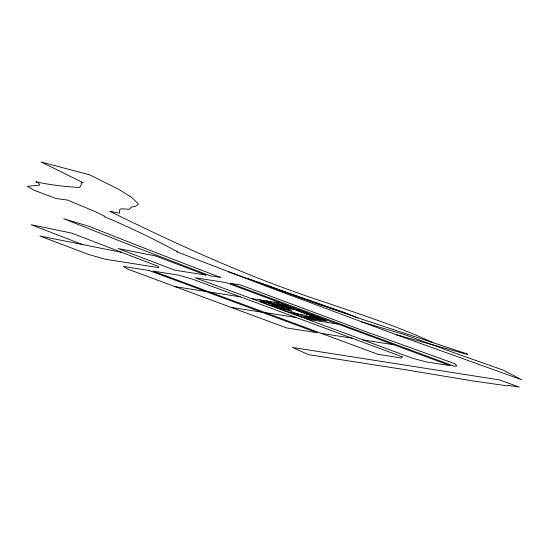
<?xml version="1.0" encoding="UTF-8"?>
<svg xmlns="http://www.w3.org/2000/svg" width="549" height="549" viewBox="0 0 549 549"><rect width="100%" height="100%" fill="white"/><g stroke="black" fill="none" stroke-linecap="round" stroke-linejoin="round"><path stroke-width="0.82" d="M209.498 291.999L240.29 296.831M251.222 298.519L281.843 303.322L226.051 282.625L195.108 277.746L412.738 358.319L425.962 361.846L450.393 365.682L337.916 324.068L307.22 319.25M175.117 286.667L205.697 291.464M265.682 302.149L272.517 303.22M280.717 304.51L287.552 305.58M272.071 304.51L278.906 305.587M287.106 306.87L293.941 307.948M271.714 305.752L277.863 306.719M278.46 306.877L285.295 307.948M300.337 310.309L288.795 308.435L277.41 304.221M278.418 308.229L291.684 310.315L266.121 300.859M299.891 311.599L306.726 312.676M306.28 313.966L313.115 315.037M291.203 312.964L304.469 315.044L317.253 319.772L310.418 318.701L297.633 313.973M312.669 316.334L319.504 317.404M292.164 313.321L298.313 314.282M315.394 316.965L309.245 315.998L320.637 320.211M304.022 316.334L310.858 317.411M325.9 319.765L319.065 318.695L274.328 302.142M265.332 312.656L296.083 317.48M230.957 307.337L261.599 312.148M321.234 333.332L351.957 338.157M363.088 339.934L393.866 344.772M121.26 252.272L39.981 236.043L88.293 254.386L105.422 259.265L158.867 267.658L158.242 266.375L71.645 233.105L31.204 224.719L82.233 244.477M432.996 342.693C397.963 326.298 361.064 314.604 324.548 302.067C250.55 278.048 179.653 245.671 109.937 211.379L119.552 213.129L119.709 209.43L121.308 208.826L129.228 209.286L131.527 207.042L135.418 206.445L138.458 204.056L131.781 197.455L118.248 189.076L89.597 174.843L41.003 161.934L83.297 182.742L81.204 182.817L81.231 185.109L79.509 187.477C64.871 186.66 50.158 184.972 35.802 181.794L38.677 183.043L39.686 185.123L27.45 186.303L33.743 190.146L56.019 198.512L67.616 200.076L93.961 211.056L104.543 216.128L104.09 216.567C129.07 227.005 153.562 238.781 177.286 251.668L176.73 251.751L273.265 288.87L396.433 334.773L467.329 354.428L467.762 354.112L356.555 317.425L312.45 302.149L263.486 284.135M361.468 321.844L404.352 334.54L459.479 354.743L503.406 370.163L521.55 379.73L396.433 334.773M347.064 313.685L296.419 296.254L247.935 278.672M228.274 271.769L342.597 311.969L358.174 317.953M281.163 303.22L337.237 323.958M285.254 309.307L298.038 314.035M259.286 299.781L284.849 309.245M401.01 336.036L401.189 336.537M402.239 356.768L401.436 358.003L377.98 354.331L152.999 271.096L178.068 275.028L192.109 279.002L402.239 356.768M456.294 365.922L454.229 366.224L230.216 283.284L240.27 284.869L365.545 331.534L454.551 363.582L456.219 365.126L456.294 365.922M508.477 385.439L507.413 385.837L474.508 381.198L401.319 369.079L308.552 354.675L292.439 347.455L499.48 379.915L519.299 387.066L508.477 385.439M205.8 275.056L174.939 270.218L118.138 248.56L155.511 255.923L205.8 275.056M220.375 277.334L209.958 275.701L128.692 244.531L63.746 218.735L89.343 226.463L132.899 243.653A1201.068 96.322 18 0 0 204.722 271.384L220.375 277.334M148.896 270.451L123.312 266.43L128.13 269.271L286.66 327.959L317.356 332.776L148.896 270.451M283.558 305.182L260.329 301.538L303.549 317.535L326.785 321.179L283.558 305.182"/></g></svg>
